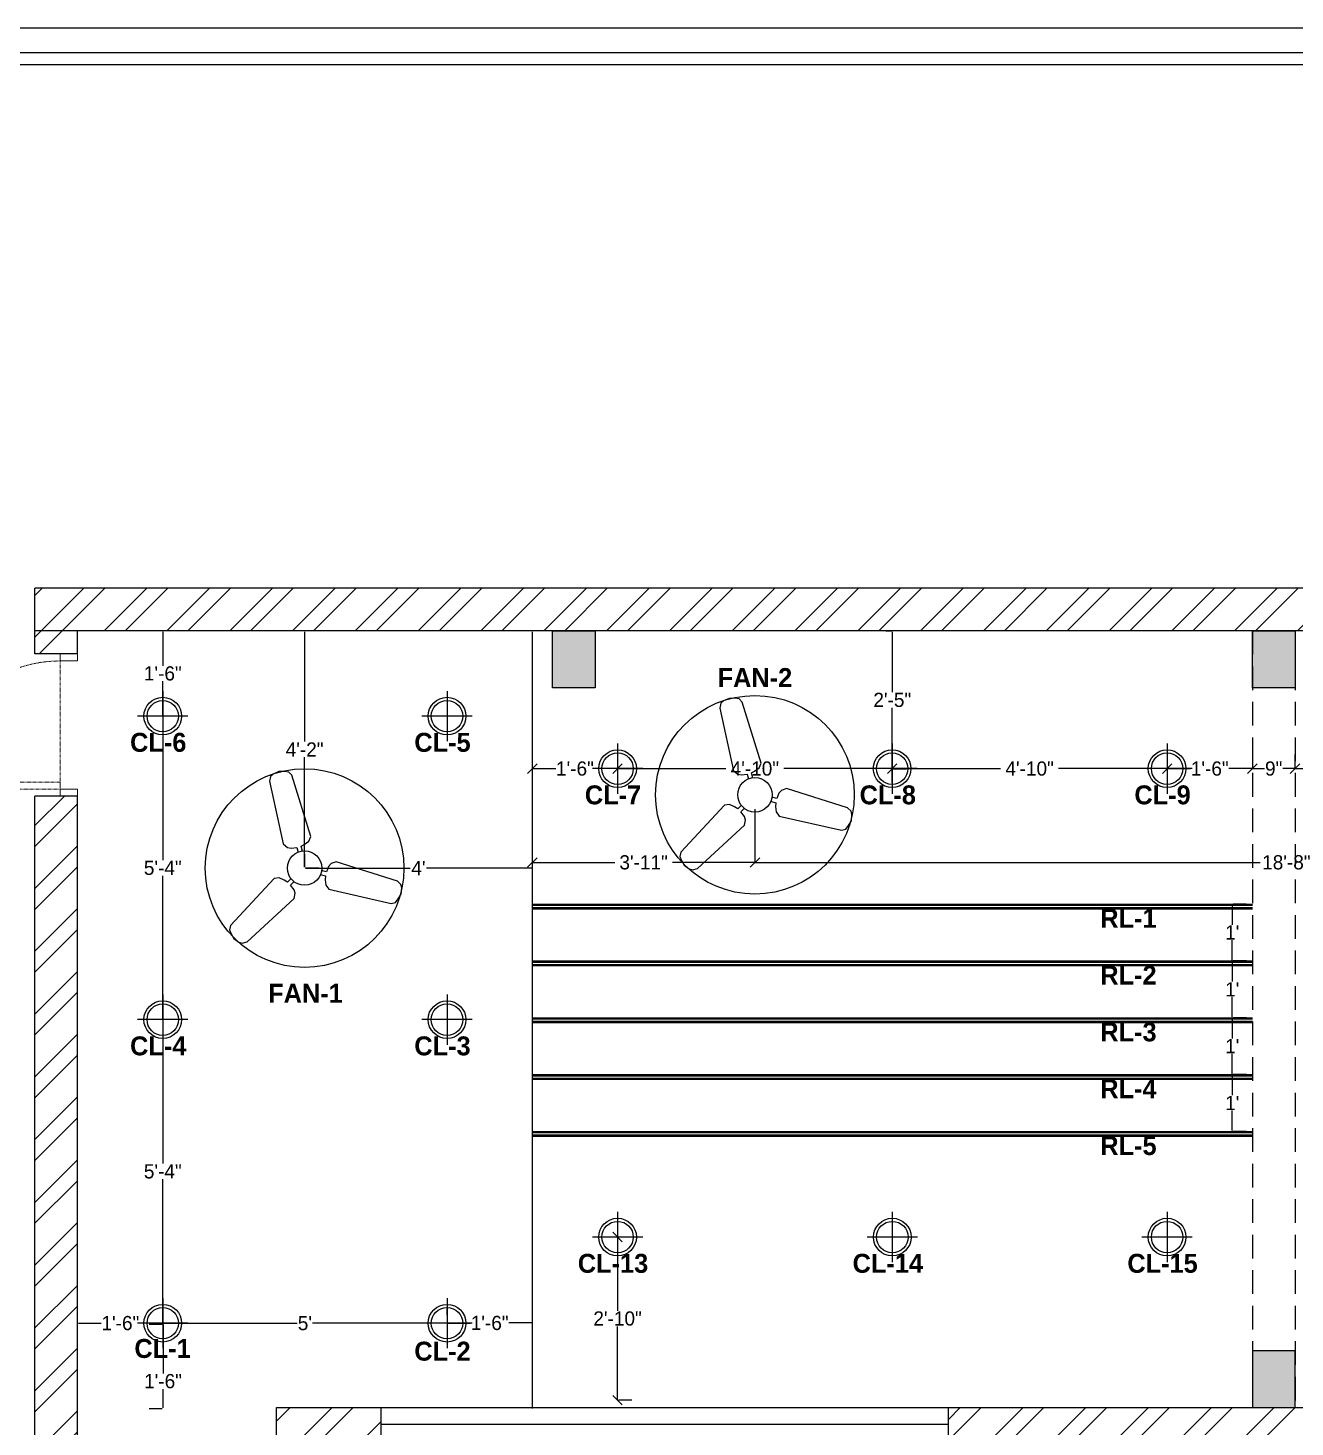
# Model space of a CAD drawing. Header units: inches. Extents: x 9636 to 21597, y -10243 to 557.
# Drawn here: x 12993.4 to 13260.9, y -3115.1 to -2819.7 of the extents above; entities that cross this region are included whole.
import ezdxf

# ---------------------------------------------------------------- set-up
doc = ezdxf.new("R2010")
doc.units = ezdxf.units.IN
doc.header["$MEASUREMENT"] = 0
for name, pattern in [('AUDIT_D_060311083008-3', [0]), ('DASHED', [0.75, 0.5, -0.25]), ('DASHED2', [0.375, 0.25, -0.125]), ('HIDDEN', [0.375, 0.25, -0.125])]:
    doc.linetypes.add(name, pattern=pattern)
for name, color, linetype in [('A-DOOR', 251, 'AUDIT_D_060311083008-3'), ('A-Door-Frame', 1, 'Continuous'), ('A-Door-Swing', 8, 'HIDDEN'), ('IEL-HATCH-002', 7, 'Continuous'), ('THIET-BI', 21, 'Continuous')]:
    doc.layers.add(name, color=color, linetype=linetype)
doc.layers.add('FURNI', color=140, linetype='Continuous', lineweight=18)
doc.styles.add('HEMI', font='stylu.ttf')
doc.styles.get("Standard").update_dxf_attribs({"font": 'arial.ttf'})
doc.dimstyles.get("Standard").update_dxf_attribs({"dimtxt": 0.18, "dimasz": 0.18, "dimexe": 0.18, "dimexo": 0.0625, "dimgap": 0.09, "dimtad": 0, "dimtih": 1, "dimtoh": 1, "dimdec": 0, "dimzin": 0, "dimdsep": 46, "dimlunit": 4, "dimtxsty": 'Standard', "dimcen": 0.09, "dimadec": 0, "dimazin": 0, "dimtfac": 1, "dimtdec": 0, "dimtofl": 0, "dimtmove": 0, "dimatfit": 3, "dimfxl": 1, "dimtolj": 1, "dimtzin": 0, "dimarcsym": 0})
pattern_1 = [(45, (-2872.014, 157.3), (-6.629126, 6.629126), []), (45, (-2867.594, 157.3), (-6.629126, 6.629126), [])]

# ---------------------------------------------------------------- blocks, each defined once
blk = doc.blocks.new('*U16')
at = {"layer": 'A-Door-Frame', "lineweight": 5}
for p, q in [((0, -100), (0, 0)), ((818.2, -100), (818.2, 0))]:
    blk.add_line(p, q, dxfattribs=at)
for points in [[(0, -100), (40, -100), (40, 0), (0, 0)], [(818.2, -100), (778.2, -100), (778.2, 0), (818.2, 0)]]:
    blk.add_lwpolyline(points, dxfattribs=at)
at = {"layer": 'A-Door-Swing', "linetype": 'DASHED2', "lineweight": 5}
blk.add_line((46.6, 0), (784.8, 0), dxfattribs=at)
blk.add_lwpolyline([(40, 0), (40, 738.2), (80, 738.2), (80, 0)], close=True, dxfattribs=at)
blk.add_arc((40, 0), 738.2, 360, 90, dxfattribs=at)
blk = doc.blocks.new('qwff')
at = {"layer": 'IEL-HATCH-002', "true_color": 0xf27172, "transparency": 33554687}
h = blk.add_hatch(dxfattribs=at)
h.set_pattern_fill('ANSI32', color=11, scale=25)
h.set_pattern_definition(pattern_1)
h.paths.add_polyline_path([(16312.98, -2094.85), (16303.98, -2094.85), (16303.98, -2247.98), (16312.98, -2247.98)])
h.paths.add_polyline_path([(16303.98, -2064.85), (16312.98, -2064.85), (16312.98, -2059.98), (16905.98, -2059.98), (16905.98, -2223.98), (16739.98, -2223.98), (16739.98, -2175.98), (16730.98, -2175.98), (16730.98, -2223.98), (16682.98, -2223.98), (16496.82, -2223.98), (16496.82, -2232.98), (16914.98, -2232.98), (16914.98, -2223.98), (16914.98, -2050.98), (16303.98, -2050.98)])
at = {"layer": 'IEL-HATCH-002', "true_color": 0x636466, "transparency": 33554687}
h = blk.add_hatch(color=251, dxfattribs=at)
h.dxf.hatch_style = 1
h.paths.add_polyline_path([(16422.21, -2059.98), (16413.21, -2059.98), (16413.21, -2071.98), (16422.21, -2071.98)])
h = blk.add_hatch(color=251, dxfattribs=at)
h.dxf.hatch_style = 1
h.paths.add_polyline_path([(16569.98, -2059.98), (16560.98, -2059.98), (16560.98, -2071.98), (16569.98, -2071.98)])
h.paths.add_polyline_path([(16569.98, -2211.98), (16560.98, -2211.98), (16560.98, -2223.98), (16569.98, -2223.98)])
at = {"layer": 'IEL-HATCH-002', "true_color": 0xf27172, "transparency": 33554687}
h = blk.add_hatch(dxfattribs=at)
h.set_pattern_fill('ANSI32', color=11, scale=25)
h.set_pattern_definition(pattern_1)
h.paths.add_polyline_path([(16376.98, -2223.98), (16354.98, -2223.98), (16354.98, -2232.98), (16376.98, -2232.98)])
for p, q in [((16303.98, -2064.85), (16303.98, -2050.98)), ((16312.98, -2059.98), (16303.98, -2059.98)), ((16312.98, -2064.85), (16312.98, -2059.98)), ((16905.98, -2059.98), (16312.98, -2059.98)), ((16312.98, -2064.85), (16303.98, -2064.85)), ((16303.98, -2247.98), (16303.98, -2094.85)), ((16312.98, -2094.85), (16303.98, -2094.85)), ((16312.98, -2247.98), (16312.98, -2094.85)), ((16354.98, -2223.98), (16730.98, -2223.98)), ((16354.98, -2232.98), (16354.98, -2223.98)), ((16376.98, -2223.98), (16376.98, -2232.98)), ((16496.82, -2232.98), (16496.82, -2223.98))]:
    blk.add_line(p, q)
at = {"linetype": 'DASHED', "ltscale": 10}
for p, q in [((16560.98, -2059.98), (16560.98, -2223.98)), ((16569.98, -2059.98), (16569.98, -2223.98))]:
    blk.add_line(p, q, dxfattribs=at)
at = {"color": 143, "true_color": 0x7aafdf}
blk.add_line((16376.98, -2227.48), (16496.82, -2227.48), dxfattribs=at)
blk.add_lwpolyline([(16914.98, -2050.98), (16303.98, -2050.98)])
for points in [[(16422.21, -2059.98), (16422.21, -2071.98), (16413.21, -2071.98), (16413.21, -2059.98)], [(16569.98, -2059.98), (16569.98, -2071.98), (16560.98, -2071.98), (16560.98, -2059.98)], [(16569.98, -2223.98), (16569.98, -2211.98), (16560.98, -2211.98), (16560.98, -2223.98)]]:
    blk.add_lwpolyline(points, close=True)
at = {"layer": 'A-DOOR', "lineweight": 5, "xscale": 0.03666666666666651, "yscale": 0.03666666666666651, "zscale": 0.03666666666666651, "rotation": 90}
blk.add_blockref('*U16', (16309.31, -2094.85), dxfattribs=at)
blk = doc.blocks.new('A$C1C43440E')
at = {"layer": 'THIET-BI', "color": 18, "true_color": 0x000000}
for p, q in [((152.8, 589.3), (143.8, 581.1)), ((172.3, 598), (152.8, 589.3)), ((191.8, 598.2), (172.3, 598)), ((207, 596.1), (191.8, 598.2)), ((217.6, 585.2), (207, 596.1)), ((283.9, 371.8), (217.6, 585.2)), ((143.8, 581.1), (139.5, 564.2)), ((139.5, 564.2), (187.9, 346)), ((187.9, 346), (202.2, 334.1)), ((249.5, 338.4), (260.9, 344.5)), ((260.9, 344.5), (276.4, 355.5)), ((276.4, 355.5), (283.9, 371.8)), ((202.2, 334.1), (215.2, 331.5)), ((215.2, 331.5), (234.9, 334.1)), ((234.9, 334.1), (240, 316.6)), ((254.3, 320.4), (249.5, 338.4)), ((338, 249.3), (320.3, 253.6)), ((345.6, 267.6), (338, 249.3)), ((354.4, 277.5), (345.6, 267.6)), ((371.8, 284), (354.4, 277.5)), ((585, 216.8), (371.8, 284)), ((155.8, 226), (4.2, 61.9)), ((173.7, 227.6), (155.8, 226)), ((191, 219.7), (173.7, 227.6)), ((202, 212.9), (191, 219.7)), ((215.1, 226), (202, 212.9)), ((213, 202.4), (225.6, 215.5)), ((225.1, 186.7), (213, 202.4)), ((316.5, 239.3), (334.4, 234.5)), ((334.4, 234.5), (334, 221.5)), ((334, 221.5), (335.9, 202.6)), ((335.9, 202.6), (346.1, 188)), ((597.5, 204.6), (585, 216.8)), ((600.1, 192.8), (597.5, 204.6)), ((61.4, 4.7), (226.1, 155.7)), ((229.3, 174.1), (225.1, 186.7)), ((226.1, 155.7), (229.3, 174.1)), ((346.1, 188), (564.1, 138.7)), ((578.9, 142.4), (588.3, 154.5)), ((588.3, 154.5), (597.8, 171.5)), ((597.8, 171.5), (600.1, 192.8)), ((564.1, 138.7), (578.9, 142.4)), ((4.2, 61.9), (0, 47.2)), ((0, 47.2), (5.8, 33)), ((5.8, 33), (15.7, 16.3)), ((15.7, 16.3), (33.1, 3.7)), ((33.1, 3.7), (44.6, 0)), ((44.6, 0), (61.4, 4.7))]:
    blk.add_line(p, q, dxfattribs=at)
blk.add_circle((262, 261.9), 60, dxfattribs=at)
blk = doc.blocks.new('3r')
blk.add_circle((6568.27, -1060.41), 21)
at = {"layer": 'THIET-BI', "xscale": 0.06069589590044594, "yscale": 0.06069589590044594, "zscale": 0.06069589590044594}
blk.add_blockref('A$C1C43440E', (6552.37, -1076.31), dxfattribs=at)
blk = doc.blocks.new('*D467')
at = {"color": 254, "lineweight": -2, "transparency": 16777216}
for p, q in [((13003.9, -3096.16), (13003.9, -3093.34)), ((13022, -3096.16), (13022, -3093.34))]:
    blk.add_line(p, q, dxfattribs=at)
at = {"color": 5, "lineweight": -2, "transparency": 16777216}
for p, q in [((13004.08, -3093.16), (13008.9, -3093.16)), ((13021.82, -3093.16), (13017, -3093.16))]:
    blk.add_line(p, q, dxfattribs=at)
at = {"color": 5, "transparency": 16777216}
for points in [[(13004.08, -3093.13), (13004.08, -3093.19), (13003.9, -3093.16)], [(13021.82, -3093.13), (13021.82, -3093.19), (13022, -3093.16)]]:
    blk.add_solid(points, dxfattribs=at)
at = {"layer": 'Defpoints', "color": 0, "transparency": 16777216}
for p in [(13003.9, -3093.16), (13003.9, -3093.16), (13022, -3093.16)]:
    blk.add_point(p, dxfattribs=at)
at = {"color": 5, "transparency": 16777216, "insert": (13012.95, -3093.16), "char_height": 3, "attachment_point": 5, "style": 'HEMI'}
blk.add_mtext('\\A1;1\'-6"', dxfattribs=at)
blk = doc.blocks.new('*D468')
at = {"color": 254, "lineweight": -2, "transparency": 16777216}
for p, q in [((13021.9, -3090.16), (13021.9, -3092.98)), ((13081.9, -3090.16), (13081.9, -3092.98))]:
    blk.add_line(p, q, dxfattribs=at)
at = {"color": 5, "lineweight": -2, "transparency": 16777216}
for p, q in [((13022.08, -3093.16), (13050.3, -3093.16)), ((13081.72, -3093.16), (13053.51, -3093.16))]:
    blk.add_line(p, q, dxfattribs=at)
at = {"color": 5, "transparency": 16777216}
for points in [[(13022.08, -3093.13), (13022.08, -3093.19), (13021.9, -3093.16)], [(13081.72, -3093.13), (13081.72, -3093.19), (13081.9, -3093.16)]]:
    blk.add_solid(points, dxfattribs=at)
at = {"layer": 'Defpoints', "color": 0, "transparency": 16777216}
for p in [(13021.9, -3093.16), (13081.9, -3093.16), (13081.9, -3093.16)]:
    blk.add_point(p, dxfattribs=at)
at = {"color": 5, "transparency": 16777216, "insert": (13051.9, -3093.16), "char_height": 3, "attachment_point": 5, "style": 'HEMI'}
blk.add_mtext("\\A1;5'", dxfattribs=at)
blk = doc.blocks.new('*D469')
at = {"color": 254, "lineweight": -2, "transparency": 16777216}
for p, q in [((13081.89, -3090.16), (13081.9, -3092.98)), ((13099.89, -3090.16), (13099.9, -3092.93))]:
    blk.add_line(p, q, dxfattribs=at)
at = {"color": 5, "lineweight": -2, "transparency": 16777216}
for p, q in [((13082.08, -3093.16), (13086.85, -3093.14)), ((13099.72, -3093.11), (13094.95, -3093.12))]:
    blk.add_line(p, q, dxfattribs=at)
at = {"color": 5, "transparency": 16777216}
for points in [[(13082.08, -3093.13), (13082.08, -3093.19), (13081.9, -3093.16)], [(13099.72, -3093.08), (13099.72, -3093.14), (13099.9, -3093.11)]]:
    blk.add_solid(points, dxfattribs=at)
at = {"layer": 'Defpoints', "color": 0, "transparency": 16777216}
for p in [(13081.9, -3093.16), (13099.9, -3093.11), (13099.9, -3093.16)]:
    blk.add_point(p, dxfattribs=at)
at = {"color": 5, "transparency": 16777216, "insert": (13090.9, -3093.13), "char_height": 3, "attachment_point": 5, "style": 'HEMI'}
blk.add_mtext('\\A1;1\'-6"', dxfattribs=at)
blk = doc.blocks.new('*D457')
at = {"color": 254, "lineweight": -2, "transparency": 16777216}
for p, q in [((13019, -3093.34), (13021.77, -3093.34)), ((13019, -3111.19), (13021.77, -3111.19))]:
    blk.add_line(p, q, dxfattribs=at)
at = {"color": 5, "lineweight": -2, "transparency": 16777216}
for p, q in [((13021.95, -3093.52), (13021.95, -3103.78)), ((13021.95, -3111.01), (13021.95, -3107.07))]:
    blk.add_line(p, q, dxfattribs=at)
at = {"color": 5, "transparency": 16777216}
for points in [[(13021.92, -3093.52), (13021.98, -3093.52), (13021.95, -3093.34)], [(13021.92, -3111.01), (13021.98, -3111.01), (13021.95, -3111.19)]]:
    blk.add_solid(points, dxfattribs=at)
at = {"layer": 'Defpoints', "color": 0, "transparency": 16777216}
for p in [(13022, -3093.34), (13021.95, -3111.19), (13022, -3111.19)]:
    blk.add_point(p, dxfattribs=at)
at = {"color": 5, "transparency": 16777216, "insert": (13021.95, -3105.42), "char_height": 3, "attachment_point": 5, "style": 'HEMI'}
blk.add_mtext('\\A1;1\'-6"', dxfattribs=at)
blk = doc.blocks.new('*D458')
at = {"color": 5, "lineweight": -2, "transparency": 16777216}
for p, q in [((13021.9, -3029.25), (13021.9, -3059.46)), ((13021.9, -3092.98), (13021.9, -3062.77))]:
    blk.add_line(p, q, dxfattribs=at)
at = {"color": 254, "lineweight": -2, "transparency": 16777216}
for p, q in [((13024.9, -3029.07), (13022.08, -3029.07)), ((13024.9, -3093.16), (13022.08, -3093.16))]:
    blk.add_line(p, q, dxfattribs=at)
at = {"color": 5, "transparency": 16777216}
for points in [[(13021.87, -3029.25), (13021.93, -3029.25), (13021.9, -3029.07)], [(13021.87, -3092.98), (13021.93, -3092.98), (13021.9, -3093.16)]]:
    blk.add_solid(points, dxfattribs=at)
at = {"layer": 'Defpoints', "color": 0, "transparency": 16777216}
for p in [(13021.9, -3029.07), (13021.9, -3029.07), (13021.9, -3093.16)]:
    blk.add_point(p, dxfattribs=at)
at = {"color": 5, "transparency": 16777216, "insert": (13021.9, -3061.12), "char_height": 3, "attachment_point": 5, "style": 'HEMI'}
blk.add_mtext('\\A1;5\'-4"', dxfattribs=at)
blk = doc.blocks.new('*D459')
at = {"color": 5, "lineweight": -2, "transparency": 16777216}
for p, q in [((13021.9, -2965.16), (13021.9, -2995.37)), ((13021.9, -3028.89), (13021.9, -2998.69))]:
    blk.add_line(p, q, dxfattribs=at)
at = {"color": 254, "lineweight": -2, "transparency": 16777216}
for p, q in [((13024.9, -2964.98), (13022.08, -2964.98)), ((13024.9, -3029.07), (13022.08, -3029.07))]:
    blk.add_line(p, q, dxfattribs=at)
at = {"color": 5, "transparency": 16777216}
for points in [[(13021.87, -2965.16), (13021.93, -2965.16), (13021.9, -2964.98)], [(13021.87, -3028.89), (13021.93, -3028.89), (13021.9, -3029.07)]]:
    blk.add_solid(points, dxfattribs=at)
at = {"layer": 'Defpoints', "color": 0, "transparency": 16777216}
for p in [(13021.9, -2964.98), (13021.9, -2964.98), (13021.9, -3029.07)]:
    blk.add_point(p, dxfattribs=at)
at = {"color": 5, "transparency": 16777216, "insert": (13021.9, -2997.03), "char_height": 3, "attachment_point": 5, "style": 'HEMI'}
blk.add_mtext('\\A1;5\'-4"', dxfattribs=at)
blk = doc.blocks.new('*D460')
at = {"color": 5, "lineweight": -2, "transparency": 16777216}
for p, q in [((13021.9, -2947.16), (13021.9, -2954.34)), ((13021.9, -2964.8), (13021.9, -2957.63))]:
    blk.add_line(p, q, dxfattribs=at)
at = {"color": 254, "lineweight": -2, "transparency": 16777216}
for p, q in [((13024.9, -2946.98), (13022.08, -2946.98)), ((13024.9, -2964.98), (13022.08, -2964.98))]:
    blk.add_line(p, q, dxfattribs=at)
at = {"color": 5, "transparency": 16777216}
for points in [[(13021.87, -2947.16), (13021.93, -2947.16), (13021.9, -2946.98)], [(13021.87, -2964.8), (13021.93, -2964.8), (13021.9, -2964.98)]]:
    blk.add_solid(points, dxfattribs=at)
at = {"layer": 'Defpoints', "color": 0, "transparency": 16777216}
for p in [(13021.9, -2946.98), (13021.9, -2946.98), (13021.9, -2964.98)]:
    blk.add_point(p, dxfattribs=at)
at = {"color": 5, "transparency": 16777216, "insert": (13021.9, -2955.98), "char_height": 3, "attachment_point": 5, "style": 'HEMI'}
blk.add_mtext('\\A1;1\'-6"', dxfattribs=at)
blk = doc.blocks.new('*D461')
at = {"color": 5, "lineweight": -2, "transparency": 16777216}
for p, q in [((13051.84, -2947.16), (13051.84, -2970.37)), ((13051.84, -2996.89), (13051.84, -2973.68))]:
    blk.add_line(p, q, dxfattribs=at)
at = {"color": 254, "lineweight": -2, "transparency": 16777216}
for p, q in [((13054.84, -2946.98), (13052.02, -2946.98)), ((13054.84, -2997.07), (13052.02, -2997.07))]:
    blk.add_line(p, q, dxfattribs=at)
at = {"color": 5, "transparency": 16777216}
for points in [[(13051.81, -2947.16), (13051.87, -2947.16), (13051.84, -2946.98)], [(13051.81, -2996.89), (13051.87, -2996.89), (13051.84, -2997.07)]]:
    blk.add_solid(points, dxfattribs=at)
at = {"layer": 'Defpoints', "color": 0, "transparency": 16777216}
for p in [(13051.84, -2946.98), (13051.84, -2946.98), (13051.84, -2997.07)]:
    blk.add_point(p, dxfattribs=at)
at = {"color": 5, "transparency": 16777216, "insert": (13051.84, -2972.03), "char_height": 3, "attachment_point": 5, "style": 'HEMI'}
blk.add_mtext('\\A1;4\'-2"', dxfattribs=at)
blk = doc.blocks.new('*D462')
at = {"color": 254, "lineweight": -2, "transparency": 16777216}
for p, q in [((13051.84, -2994.07), (13051.84, -2996.89)), ((13099.9, -2994.07), (13099.9, -2996.89))]:
    blk.add_line(p, q, dxfattribs=at)
at = {"color": 5, "lineweight": -2, "transparency": 16777216}
for p, q in [((13052.02, -2997.07), (13074.15, -2997.07)), ((13099.72, -2997.07), (13077.59, -2997.07))]:
    blk.add_line(p, q, dxfattribs=at)
at = {"color": 5, "transparency": 16777216}
for points in [[(13052.02, -2997.04), (13052.02, -2997.1), (13051.84, -2997.07)], [(13099.72, -2997.04), (13099.72, -2997.1), (13099.9, -2997.07)]]:
    blk.add_solid(points, dxfattribs=at)
at = {"layer": 'Defpoints', "color": 0, "transparency": 16777216}
for p in [(13051.84, -2997.07), (13099.9, -2997.07), (13099.9, -2997.07)]:
    blk.add_point(p, dxfattribs=at)
at = {"color": 5, "transparency": 16777216, "insert": (13075.87, -2997.07), "char_height": 3, "attachment_point": 5, "style": 'HEMI'}
blk.add_mtext("\\A1;4'", dxfattribs=at)
blk = doc.blocks.new('*D477')
at = {"color": 254, "lineweight": -2, "transparency": 16777216}
for p, q in [((13174.5, -2946.98), (13175.71, -2946.98)), ((13178.89, -2976.16), (13176.07, -2976.16))]:
    blk.add_line(p, q, dxfattribs=at)
at = {"color": 5, "lineweight": -2, "transparency": 16777216}
for p, q in [((13175.89, -2947.16), (13175.89, -2959.92)), ((13175.89, -2975.98), (13175.89, -2963.23))]:
    blk.add_line(p, q, dxfattribs=at)
at = {"color": 5, "transparency": 16777216}
for points in [[(13175.86, -2947.16), (13175.92, -2947.16), (13175.89, -2946.98)], [(13175.86, -2975.98), (13175.92, -2975.98), (13175.89, -2976.16)]]:
    blk.add_solid(points, dxfattribs=at)
at = {"layer": 'Defpoints', "color": 0, "transparency": 16777216}
for p in [(13175.89, -2946.98), (13177.5, -2946.98), (13175.89, -2976.16)]:
    blk.add_point(p, dxfattribs=at)
at = {"color": 5, "transparency": 16777216, "insert": (13175.89, -2961.57), "char_height": 3, "attachment_point": 5, "style": 'HEMI'}
blk.add_mtext('\\A1;2\'-5"', dxfattribs=at)
blk = doc.blocks.new('*D478')
at = {"color": 5, "lineweight": -2, "transparency": 16777216}
for p, q in [((13247.65, -3004.84), (13247.65, -3009.05)), ((13247.65, -3016.48), (13247.65, -3012.27))]:
    blk.add_line(p, q, dxfattribs=at)
at = {"color": 254, "lineweight": -2, "transparency": 16777216}
for p, q in [((13250.62, -3004.66), (13247.83, -3004.66)), ((13250.65, -3016.66), (13247.83, -3016.66))]:
    blk.add_line(p, q, dxfattribs=at)
at = {"color": 5, "transparency": 16777216}
for points in [[(13247.62, -3004.84), (13247.68, -3004.84), (13247.65, -3004.66)], [(13247.62, -3016.48), (13247.68, -3016.48), (13247.65, -3016.66)]]:
    blk.add_solid(points, dxfattribs=at)
at = {"layer": 'Defpoints', "color": 0, "transparency": 16777216}
for p in [(13247.62, -3004.66), (13247.65, -3016.66), (13247.65, -3016.66)]:
    blk.add_point(p, dxfattribs=at)
at = {"color": 5, "transparency": 16777216, "insert": (13247.65, -3010.66), "char_height": 3, "attachment_point": 5, "style": 'HEMI'}
blk.add_mtext("\\A1;1'", dxfattribs=at)
blk = doc.blocks.new('*D479')
at = {"color": 5, "lineweight": -2, "transparency": 16777216}
for p, q in [((13247.65, -3016.84), (13247.65, -3021.05)), ((13247.65, -3028.48), (13247.65, -3024.27))]:
    blk.add_line(p, q, dxfattribs=at)
at = {"color": 254, "lineweight": -2, "transparency": 16777216}
for p, q in [((13250.65, -3016.66), (13247.83, -3016.66)), ((13250.65, -3028.66), (13247.83, -3028.66))]:
    blk.add_line(p, q, dxfattribs=at)
at = {"color": 5, "transparency": 16777216}
for points in [[(13247.62, -3016.84), (13247.68, -3016.84), (13247.65, -3016.66)], [(13247.62, -3028.48), (13247.68, -3028.48), (13247.65, -3028.66)]]:
    blk.add_solid(points, dxfattribs=at)
at = {"layer": 'Defpoints', "color": 0, "transparency": 16777216}
for p in [(13247.65, -3016.66), (13247.65, -3028.66), (13247.65, -3028.66)]:
    blk.add_point(p, dxfattribs=at)
at = {"color": 5, "transparency": 16777216, "insert": (13247.65, -3022.66), "char_height": 3, "attachment_point": 5, "style": 'HEMI'}
blk.add_mtext("\\A1;1'", dxfattribs=at)
blk = doc.blocks.new('*D480')
at = {"color": 5, "lineweight": -2, "transparency": 16777216}
for p, q in [((13247.65, -3028.84), (13247.65, -3033.05)), ((13247.65, -3040.48), (13247.65, -3036.27))]:
    blk.add_line(p, q, dxfattribs=at)
at = {"color": 254, "lineweight": -2, "transparency": 16777216}
for p, q in [((13250.65, -3028.66), (13247.83, -3028.66)), ((13250.65, -3040.66), (13247.83, -3040.66))]:
    blk.add_line(p, q, dxfattribs=at)
at = {"color": 5, "transparency": 16777216}
for points in [[(13247.62, -3028.84), (13247.68, -3028.84), (13247.65, -3028.66)], [(13247.62, -3040.48), (13247.68, -3040.48), (13247.65, -3040.66)]]:
    blk.add_solid(points, dxfattribs=at)
at = {"layer": 'Defpoints', "color": 0, "transparency": 16777216}
for p in [(13247.65, -3028.66), (13247.65, -3040.66), (13247.65, -3040.66)]:
    blk.add_point(p, dxfattribs=at)
at = {"color": 5, "transparency": 16777216, "insert": (13247.65, -3034.66), "char_height": 3, "attachment_point": 5, "style": 'HEMI'}
blk.add_mtext("\\A1;1'", dxfattribs=at)
blk = doc.blocks.new('*D481')
at = {"color": 5, "lineweight": -2, "transparency": 16777216}
for p, q in [((13247.65, -3040.84), (13247.65, -3045.05)), ((13247.65, -3052.48), (13247.65, -3048.27))]:
    blk.add_line(p, q, dxfattribs=at)
at = {"color": 254, "lineweight": -2, "transparency": 16777216}
for p, q in [((13250.65, -3040.66), (13247.83, -3040.66)), ((13250.65, -3052.66), (13247.83, -3052.66))]:
    blk.add_line(p, q, dxfattribs=at)
at = {"color": 5, "transparency": 16777216}
for points in [[(13247.62, -3040.84), (13247.68, -3040.84), (13247.65, -3040.66)], [(13247.62, -3052.48), (13247.68, -3052.48), (13247.65, -3052.66)]]:
    blk.add_solid(points, dxfattribs=at)
at = {"layer": 'Defpoints', "color": 0, "transparency": 16777216}
for p in [(13247.65, -3040.66), (13247.65, -3052.66), (13247.65, -3052.66)]:
    blk.add_point(p, dxfattribs=at)
at = {"color": 5, "transparency": 16777216, "insert": (13247.65, -3046.66), "char_height": 3, "attachment_point": 5, "style": 'HEMI'}
blk.add_mtext("\\A1;1'", dxfattribs=at)
blk = doc.blocks.new('ger')
at = {"color": 5}
for p, q in [((6473.06, -970.68), (6473.07, -978.68)), ((6469.07, -974.68), (6477.07, -974.68))]:
    blk.add_line(p, q, dxfattribs=at)
for radius in [3, 2.5]:
    blk.add_circle((6473.07, -974.68), radius, dxfattribs=at)
blk = doc.blocks.new('_Oblique')
at = {"color": 0, "linetype": 'ByBlock', "lineweight": -2}
blk.add_line((-0.5, -0.5), (0.5, 0.5), dxfattribs=at)
blk = doc.blocks.new('*D484')
at = {"color": 5, "lineweight": -2, "transparency": 16777216}
for p, q in [((13117.9, -3074.98), (13117.9, -3090.55)), ((13117.9, -3109.4), (13117.9, -3093.84))]:
    blk.add_line(p, q, dxfattribs=at)
at = {"color": 254, "lineweight": -2, "transparency": 16777216}
for p, q in [((13120.9, -3074.98), (13118.08, -3074.98)), ((13120.9, -3109.4), (13118.08, -3109.4))]:
    blk.add_line(p, q, dxfattribs=at)
at = {"layer": 'Defpoints', "color": 0, "transparency": 16777216}
for p in [(13117.9, -3074.98), (13117.9, -3109.4), (13117.9, -3109.4)]:
    blk.add_point(p, dxfattribs=at)
at = {"color": 5, "lineweight": -2, "transparency": 16777216, "xscale": 2, "yscale": 2, "zscale": 2}
for p, rotation in [((13117.9, -3074.98), 90), ((13117.9, -3109.4), 270)]:
    blk.add_blockref('_Oblique', p, dxfattribs=dict(at, rotation=rotation))
at = {"color": 5, "transparency": 16777216, "insert": (13117.9, -3092.19), "char_height": 3, "attachment_point": 5, "style": 'HEMI'}
blk.add_mtext('\\A1;2\'-10"', dxfattribs=at)
blk = doc.blocks.new('*D485')
at = {"color": 254, "lineweight": -2, "transparency": 16777216}
for p, q in [((13099.9, -2973.07), (13099.9, -2975.89)), ((13117.9, -2973.07), (13117.9, -2975.89))]:
    blk.add_line(p, q, dxfattribs=at)
at = {"color": 5, "lineweight": -2, "transparency": 16777216}
for p, q in [((13099.9, -2976.07), (13104.86, -2976.07)), ((13117.9, -2976.07), (13112.95, -2976.07))]:
    blk.add_line(p, q, dxfattribs=at)
at = {"layer": 'Defpoints', "color": 0, "transparency": 16777216}
for p in [(13099.9, -2976.07), (13099.9, -2976.07), (13117.9, -2976.07)]:
    blk.add_point(p, dxfattribs=at)
at = {"color": 5, "lineweight": -2, "transparency": 16777216, "xscale": 2, "yscale": 2, "zscale": 2, "rotation": 180}
blk.add_blockref('_Oblique', (13099.9, -2976.07), dxfattribs=at)
at = {"color": 5, "lineweight": -2, "transparency": 16777216, "xscale": 2, "yscale": 2, "zscale": 2}
blk.add_blockref('_Oblique', (13117.9, -2976.07), dxfattribs=at)
at = {"color": 5, "transparency": 16777216, "insert": (13108.9, -2976.07), "char_height": 3, "attachment_point": 5, "style": 'HEMI'}
blk.add_mtext('\\A1;1\'-6"', dxfattribs=at)
blk = doc.blocks.new('*D486')
at = {"color": 254, "lineweight": -2, "transparency": 16777216}
for p, q in [((13117.9, -2973.07), (13117.9, -2975.89)), ((13175.86, -2978.98), (13175.86, -2976.25))]:
    blk.add_line(p, q, dxfattribs=at)
at = {"color": 5, "lineweight": -2, "transparency": 16777216}
for p, q in [((13117.9, -2976.07), (13140.76, -2976.07)), ((13175.86, -2976.07), (13153, -2976.07))]:
    blk.add_line(p, q, dxfattribs=at)
at = {"layer": 'Defpoints', "color": 0, "transparency": 16777216}
for p in [(13117.9, -2976.07), (13175.86, -2975.98), (13175.86, -2976.07)]:
    blk.add_point(p, dxfattribs=at)
at = {"color": 5, "lineweight": -2, "transparency": 16777216, "xscale": 2, "yscale": 2, "zscale": 2, "rotation": 180}
blk.add_blockref('_Oblique', (13117.9, -2976.07), dxfattribs=at)
at = {"color": 5, "lineweight": -2, "transparency": 16777216, "xscale": 2, "yscale": 2, "zscale": 2}
blk.add_blockref('_Oblique', (13175.86, -2976.07), dxfattribs=at)
at = {"color": 5, "transparency": 16777216, "insert": (13146.88, -2976.07), "char_height": 3, "attachment_point": 5, "style": 'HEMI'}
blk.add_mtext('\\A1;4\'-10"', dxfattribs=at)
blk = doc.blocks.new('*D487')
at = {"color": 254, "lineweight": -2, "transparency": 16777216}
for p, q in [((13233.9, -2973.07), (13233.9, -2975.89)), ((13175.86, -2978.98), (13175.86, -2976.25))]:
    blk.add_line(p, q, dxfattribs=at)
at = {"color": 5, "lineweight": -2, "transparency": 16777216}
for p, q in [((13175.86, -2976.07), (13198.76, -2976.07)), ((13233.9, -2976.07), (13211, -2976.07))]:
    blk.add_line(p, q, dxfattribs=at)
at = {"layer": 'Defpoints', "color": 0, "transparency": 16777216}
for p in [(13175.86, -2975.98), (13233.9, -2976.07), (13233.9, -2976.07)]:
    blk.add_point(p, dxfattribs=at)
at = {"color": 5, "lineweight": -2, "transparency": 16777216, "xscale": 2, "yscale": 2, "zscale": 2, "rotation": 180}
blk.add_blockref('_Oblique', (13175.86, -2976.07), dxfattribs=at)
at = {"color": 5, "lineweight": -2, "transparency": 16777216, "xscale": 2, "yscale": 2, "zscale": 2}
blk.add_blockref('_Oblique', (13233.9, -2976.07), dxfattribs=at)
at = {"color": 5, "transparency": 16777216, "insert": (13204.88, -2976.07), "char_height": 3, "attachment_point": 5, "style": 'HEMI'}
blk.add_mtext('\\A1;4\'-10"', dxfattribs=at)
blk = doc.blocks.new('*D488')
at = {"color": 254, "lineweight": -2, "transparency": 16777216}
for p, q in [((13233.9, -2973.07), (13233.9, -2975.89)), ((13251.9, -2973.07), (13251.9, -2975.89))]:
    blk.add_line(p, q, dxfattribs=at)
at = {"color": 5, "lineweight": -2, "transparency": 16777216}
for p, q in [((13233.9, -2976.07), (13238.86, -2976.07)), ((13251.9, -2976.07), (13246.95, -2976.07))]:
    blk.add_line(p, q, dxfattribs=at)
at = {"layer": 'Defpoints', "color": 0, "transparency": 16777216}
for p in [(13233.9, -2976.07), (13251.9, -2976.07), (13251.9, -2976.07)]:
    blk.add_point(p, dxfattribs=at)
at = {"color": 5, "lineweight": -2, "transparency": 16777216, "xscale": 2, "yscale": 2, "zscale": 2, "rotation": 180}
blk.add_blockref('_Oblique', (13233.9, -2976.07), dxfattribs=at)
at = {"color": 5, "lineweight": -2, "transparency": 16777216, "xscale": 2, "yscale": 2, "zscale": 2}
blk.add_blockref('_Oblique', (13251.9, -2976.07), dxfattribs=at)
at = {"color": 5, "transparency": 16777216, "insert": (13242.9, -2976.07), "char_height": 3, "attachment_point": 5, "style": 'HEMI'}
blk.add_mtext('\\A1;1\'-6"', dxfattribs=at)
blk = doc.blocks.new('*D489')
at = {"color": 254, "lineweight": -2, "transparency": 16777216}
for p, q in [((13251.9, -2973.07), (13251.9, -2975.89)), ((13260.9, -2973.09), (13260.9, -2975.89))]:
    blk.add_line(p, q, dxfattribs=at)
at = {"color": 5, "lineweight": -2, "transparency": 16777216}
for p, q in [((13251.9, -2976.07), (13254.46, -2976.07)), ((13260.9, -2976.07), (13258.34, -2976.07))]:
    blk.add_line(p, q, dxfattribs=at)
at = {"layer": 'Defpoints', "color": 0, "transparency": 16777216}
for p in [(13251.9, -2976.07), (13260.9, -2976.07), (13260.9, -2976.09)]:
    blk.add_point(p, dxfattribs=at)
at = {"color": 5, "lineweight": -2, "transparency": 16777216, "xscale": 2, "yscale": 2, "zscale": 2, "rotation": 180}
blk.add_blockref('_Oblique', (13251.9, -2976.07), dxfattribs=at)
at = {"color": 5, "lineweight": -2, "transparency": 16777216, "xscale": 2, "yscale": 2, "zscale": 2}
blk.add_blockref('_Oblique', (13260.9, -2976.07), dxfattribs=at)
at = {"color": 5, "transparency": 16777216, "insert": (13256.4, -2976.07), "char_height": 3, "attachment_point": 5, "style": 'HEMI'}
blk.add_mtext('\\A1;9"', dxfattribs=at)
blk = doc.blocks.new('*D490')
at = {"color": 254, "lineweight": -2, "transparency": 16777216}
for p, q in [((13260.9, -2973.09), (13260.9, -2975.89)), ((13278.9, -2973.07), (13278.9, -2975.89))]:
    blk.add_line(p, q, dxfattribs=at)
at = {"color": 5, "lineweight": -2, "transparency": 16777216}
for p, q in [((13260.9, -2976.07), (13265.86, -2976.07)), ((13278.9, -2976.07), (13273.95, -2976.07))]:
    blk.add_line(p, q, dxfattribs=at)
at = {"layer": 'Defpoints', "color": 0, "transparency": 16777216}
for p in [(13260.9, -2976.09), (13278.9, -2976.07), (13278.9, -2976.07)]:
    blk.add_point(p, dxfattribs=at)
at = {"color": 5, "lineweight": -2, "transparency": 16777216, "xscale": 2, "yscale": 2, "zscale": 2, "rotation": 180}
blk.add_blockref('_Oblique', (13260.9, -2976.07), dxfattribs=at)
at = {"color": 5, "lineweight": -2, "transparency": 16777216, "xscale": 2, "yscale": 2, "zscale": 2}
blk.add_blockref('_Oblique', (13278.9, -2976.07), dxfattribs=at)
at = {"color": 5, "transparency": 16777216, "insert": (13269.9, -2976.07), "char_height": 3, "attachment_point": 5, "style": 'HEMI'}
blk.add_mtext('\\A1;1\'-6"', dxfattribs=at)
blk = doc.blocks.new('*D494')
at = {"color": 254, "lineweight": -2, "transparency": 16777216}
for p, q in [((13099.9, -2984.6), (13099.9, -2996.05)), ((13146.9, -2984.6), (13146.9, -2996.05))]:
    blk.add_line(p, q, dxfattribs=at)
at = {"color": 5, "lineweight": -2, "transparency": 16777216}
for p, q in [((13099.9, -2995.87), (13117.33, -2995.87)), ((13146.9, -2995.87), (13129.47, -2995.87))]:
    blk.add_line(p, q, dxfattribs=at)
at = {"layer": 'Defpoints', "color": 0, "transparency": 16777216}
for p in [(13099.9, -2981.6), (13146.9, -2981.6), (13099.9, -2995.87)]:
    blk.add_point(p, dxfattribs=at)
at = {"color": 5, "lineweight": -2, "transparency": 16777216, "xscale": 2, "yscale": 2, "zscale": 2, "rotation": 180}
blk.add_blockref('_Oblique', (13099.9, -2995.87), dxfattribs=at)
at = {"color": 5, "lineweight": -2, "transparency": 16777216, "xscale": 2, "yscale": 2, "zscale": 2}
blk.add_blockref('_Oblique', (13146.9, -2995.87), dxfattribs=at)
at = {"color": 5, "transparency": 16777216, "insert": (13123.4, -2995.87), "char_height": 3, "attachment_point": 5, "style": 'HEMI'}
blk.add_mtext('\\A1;3\'-11"', dxfattribs=at)
blk = doc.blocks.new('*D495')
at = {"color": 254, "lineweight": -2, "transparency": 16777216}
for p, q in [((13146.9, -2984.6), (13146.9, -2996.05)), ((13371.27, -2984.6), (13371.27, -2996.05))]:
    blk.add_line(p, q, dxfattribs=at)
at = {"color": 5, "lineweight": -2, "transparency": 16777216}
for p, q in [((13146.9, -2995.87), (13253.55, -2995.87)), ((13371.27, -2995.87), (13264.62, -2995.87))]:
    blk.add_line(p, q, dxfattribs=at)
at = {"layer": 'Defpoints', "color": 0, "transparency": 16777216}
for p in [(13146.9, -2981.6), (13371.27, -2981.6), (13371.27, -2995.87)]:
    blk.add_point(p, dxfattribs=at)
at = {"color": 5, "lineweight": -2, "transparency": 16777216, "xscale": 2, "yscale": 2, "zscale": 2, "rotation": 180}
blk.add_blockref('_Oblique', (13146.9, -2995.87), dxfattribs=at)
at = {"color": 5, "lineweight": -2, "transparency": 16777216, "xscale": 2, "yscale": 2, "zscale": 2}
blk.add_blockref('_Oblique', (13371.27, -2995.87), dxfattribs=at)
at = {"color": 5, "transparency": 16777216, "insert": (13259.08, -2995.87), "char_height": 3, "attachment_point": 5, "style": 'HEMI'}
blk.add_mtext('\\A1;18\'-8"', dxfattribs=at)

msp = doc.modelspace()

# ---------------------------------------------------------------- linework, layer by layer
for p, q in [((13099.9, -2947.16), (13099.9, -3111.16)), ((13099.9, -3004.66), (13099.9, -3005.66))]:
    msp.add_line(p, q)
at = {"color": 18, "true_color": 0x000000}
for p, q in [((13099.9, -3004.66), (13251.9, -3004.66)), ((13099.9, -3005.66), (13251.9, -3005.66)), ((13099.9, -3016.66), (13251.9, -3016.66)), ((13099.9, -3017.66), (13251.9, -3017.66)), ((13099.9, -3028.66), (13251.9, -3028.66)), ((13099.9, -3029.66), (13251.9, -3029.66)), ((13099.9, -3040.66), (13251.9, -3040.66)), ((13099.9, -3041.66), (13251.9, -3041.66)), ((13099.9, -3052.66), (13251.9, -3052.66)), ((13099.9, -3053.66), (13251.9, -3053.66))]:
    msp.add_line(p, q, dxfattribs=at)
at = {"color": 41, "true_color": 0xf4ee51}
for p, q in [((13099.9, -3004.91), (13251.9, -3004.91)), ((13099.9, -3005.41), (13251.9, -3005.41)), ((13099.9, -3016.91), (13251.9, -3016.91)), ((13099.9, -3017.41), (13251.9, -3017.41)), ((13099.9, -3028.91), (13251.9, -3028.91)), ((13099.9, -3029.41), (13251.9, -3029.41)), ((13099.9, -3040.91), (13251.9, -3040.91)), ((13099.9, -3041.41), (13251.9, -3041.41)), ((13099.9, -3052.91), (13251.9, -3052.91)), ((13099.9, -3053.41), (13251.9, -3053.41))]:
    msp.add_line(p, q, dxfattribs=at)
at = {"layer": 'FURNI', "color": 18, "lineweight": 25, "true_color": 0x000000}
for points in [[(12956.58, -3438.4), (12956.58, -2819.68), (13822.41, -2819.68), (13822.41, -3438.4)], [(12961.73, -3433.24), (12961.73, -2824.83), (13817.26, -2824.83), (13817.26, -3433.24)], [(12964.31, -3430.67), (12964.31, -2827.41), (13814.68, -2827.41), (13814.68, -3430.67)]]:
    msp.add_lwpolyline(points, close=True, dxfattribs=at)

# ---------------------------------------------------------------- block references
msp.add_blockref('qwff', (-3309.07, -887.01))
at = {"xscale": 1.32581994083725, "yscale": 1.32581994083725, "zscale": 1.32581994083725, "rotation": 270}
for p in [(14314.15, 5617.14), (14374.15, 5617.14), (14410.15, 5606.05), (14468.11, 5606.05), (14526.15, 5606.05), (14314.15, 5553.05), (14374.15, 5553.05), (14410.15, 5507.14), (14468.15, 5507.14), (14526.15, 5507.14), (14314.15, 5488.96), (14374.15, 5488.96)]:
    msp.add_blockref('ger', p, dxfattribs=at)
at = {"xscale": 0.998505664178557, "yscale": 0.998505664178557, "zscale": 0.998505664178557}
for p in [(6588.44, -1922.77), (6493.38, -1938.24)]:
    msp.add_blockref('3r', p, dxfattribs=at)

# ---------------------------------------------------------------- texts
at = {"color": 5, "lineweight": 15, "char_height": 4, "width": 15.6204, "attachment_point": 3, "rotation": 0.0094, "style": 'HEMI'}
for s, insert in [('\\pxqc;{\\fStylus BT|b1|i0|c0|p34;FAN-2}', (13154.7, -2954.84)), ('\\pxqc;{\\fStylus BT|b1|i0|c0|p34;CL-6}', (13028.75, -2968.52)), ('\\pxqc;{\\fStylus BT|b1|i0|c0|p34;CL-5}', (13088.75, -2968.52)), ('\\pxqc;{\\fStylus BT|b1|i0|c0|p34;CL-7}', (13124.75, -2979.61)), ('\\pxqc;{\\fStylus BT|b1|i0|c0|p34;CL-8}', (13182.75, -2979.61)), ('\\pxqc;{\\fStylus BT|b1|i0|c0|p34;CL-9}', (13240.75, -2979.61)), ('\\pxqc;{\\fStylus BT|b1|i0|c0|p34;RL-1}', (13233.55, -3005.66)), ('\\pxqc;{\\fStylus BT|b1|i0|c0|p34;RL-2}', (13233.55, -3017.66)), ('\\pxqc;{\\fStylus BT|b1|i0|c0|p34;FAN-1}', (13059.83, -3021.5)), ('\\pxqc;{\\fStylus BT|b1|i0|c0|p34;RL-3}', (13233.55, -3029.66)), ('\\pxqc;{\\fStylus BT|b1|i0|c0|p34;CL-4}', (13028.75, -3032.61)), ('\\pxqc;{\\fStylus BT|b1|i0|c0|p34;CL-3}', (13088.75, -3032.61)), ('\\pxqc;{\\fStylus BT|b1|i0|c0|p34;RL-4}', (13233.55, -3041.66)), ('\\pxqc;{\\fStylus BT|b1|i0|c0|p34;RL-5}', (13233.55, -3053.66)), ('\\pxqc;{\\fStylus BT|b1|i0|c0|p34;CL-13}', (13124.75, -3078.52)), ('\\pxqc;{\\fStylus BT|b1|i0|c0|p34;CL-14}', (13182.75, -3078.52)), ('\\pxqc;{\\fStylus BT|b1|i0|c0|p34;CL-15}', (13240.75, -3078.52)), ('\\pxqc;{\\fStylus BT|b1|i0|c0|p34;CL-1}', (13029.66, -3096.5)), ('\\pxqc;{\\fStylus BT|b1|i0|c0|p34;CL-2}', (13088.75, -3097.07))]:
    msp.add_mtext(s, dxfattribs=dict(at, insert=insert))

# ---------------------------------------------------------------- dimensions: what is measured, and where the dimension line sits
for base, p1, p2, angle, picture, middle in [((13021.9, -2946.98), (13021.9, -2964.98), (13021.9, -2946.98), 90, '*D460', (13021.9, -2955.98)), ((13051.84, -2946.98), (13051.84, -2997.07), (13051.84, -2946.98), 90, '*D461', (13051.84, -2972.03)), ((13175.89, -2946.98), (13175.89, -2976.16), (13177.5, -2946.98), 90, '*D477', (13175.89, -2961.57)), ((13021.9, -2964.98), (13021.9, -3029.07), (13021.9, -2964.98), 90, '*D459', (13021.9, -2997.03)), ((13247.65, -3016.66), (13247.62, -3004.66), (13247.65, -3016.66), 90, '*D478', (13247.65, -3010.66)), ((13247.65, -3028.66), (13247.65, -3016.66), (13247.65, -3028.66), 90, '*D479', (13247.65, -3022.66)), ((13021.9, -3029.07), (13021.9, -3093.16), (13021.9, -3029.07), 90, '*D458', (13021.9, -3061.12)), ((13247.65, -3040.66), (13247.65, -3028.66), (13247.65, -3040.66), 90, '*D480', (13247.65, -3034.66)), ((13247.65, -3052.66), (13247.65, -3040.66), (13247.65, -3052.66), 90, '*D481', (13247.65, -3046.66)), ((13099.9, -3093.11), (13081.9, -3093.16), (13099.9, -3093.16), 180.1722, '*D469', (13090.9, -3093.13))]:
    dim = msp.add_linear_dim(base=base, p1=p1, p2=p2, angle=angle, dimstyle='Standard', override={"dimtxt": 3, "dimexo": 3, "dimtxsty": 'HEMI', "dimclrd": 5, "dimclre": 254, "dimclrt": 5, "dimfxl": 0.03937, "dimarcsym": 1})
    dim.commit()
    dim.dimension.update_dxf_attribs({"geometry": picture, "text_midpoint": middle})
at = {"color": 18, "true_color": 0x000000}
for base, p1, p2, override, picture, middle in [((13099.9, -2976.07), (13117.9, -2976.07), (13099.9, -2976.07), {"dimtxt": 3, "dimasz": 2, "dimexo": 3, "dimtxsty": 'HEMI', "dimblk": 'Oblique', "dimcen": 0, "dimclrd": 5, "dimclre": 254, "dimclrt": 5, "dimldrblk": 'Oblique', "dimfxl": 0.03937, "dimarcsym": 1}, '*D485', (13108.9, -2976.07)), ((13175.86, -2976.07), (13117.9, -2976.07), (13175.86, -2975.98), {"dimtxt": 3, "dimasz": 2, "dimexo": 3, "dimtxsty": 'HEMI', "dimblk": 'Oblique', "dimcen": 0, "dimclrd": 5, "dimclre": 254, "dimclrt": 5, "dimldrblk": 'Oblique', "dimfxl": 0.03937, "dimarcsym": 1}, '*D486', (13146.88, -2976.07)), ((13233.9, -2976.07), (13175.86, -2975.98), (13233.9, -2976.07), {"dimtxt": 3, "dimasz": 2, "dimexo": 3, "dimtxsty": 'HEMI', "dimblk": 'Oblique', "dimcen": 0, "dimclrd": 5, "dimclre": 254, "dimclrt": 5, "dimtmove": 1, "dimldrblk": 'Oblique', "dimfxl": 0.03937, "dimarcsym": 1}, '*D487', (13204.88, -2976.07)), ((13251.9, -2976.07), (13233.9, -2976.07), (13251.9, -2976.07), {"dimtxt": 3, "dimasz": 2, "dimexo": 3, "dimtxsty": 'HEMI', "dimblk": 'Oblique', "dimcen": 0, "dimclrd": 5, "dimclre": 254, "dimclrt": 5, "dimtmove": 1, "dimldrblk": 'Oblique', "dimfxl": 0.03937, "dimarcsym": 1}, '*D488', (13242.9, -2976.07)), ((13260.9, -2976.07), (13251.9, -2976.07), (13260.9, -2976.09), {"dimtxt": 3, "dimasz": 2, "dimexo": 3, "dimtxsty": 'HEMI', "dimblk": 'Oblique', "dimcen": 0, "dimclrd": 5, "dimclre": 254, "dimclrt": 5, "dimtmove": 1, "dimldrblk": 'Oblique', "dimfxl": 0.03937, "dimarcsym": 1}, '*D489', (13256.4, -2976.07)), ((13278.9, -2976.07), (13260.9, -2976.09), (13278.9, -2976.07), {"dimtxt": 3, "dimasz": 2, "dimexo": 3, "dimtxsty": 'HEMI', "dimblk": 'Oblique', "dimcen": 0, "dimclrd": 5, "dimclre": 254, "dimclrt": 5, "dimtmove": 1, "dimldrblk": 'Oblique', "dimfxl": 0.03937, "dimarcsym": 1}, '*D490', (13269.9, -2976.07)), ((13099.9, -2995.87), (13146.9, -2981.6), (13099.9, -2981.6), {"dimtxt": 3, "dimasz": 2, "dimexo": 3, "dimtxsty": 'HEMI', "dimblk": 'Oblique', "dimcen": 0, "dimclrd": 5, "dimclre": 254, "dimclrt": 5, "dimldrblk": 'Oblique', "dimfxl": 0.03937, "dimarcsym": 1}, '*D494', (13123.4, -2995.87)), ((13371.27, -2995.87), (13146.9, -2981.6), (13371.27, -2981.6), {"dimtxt": 3, "dimasz": 2, "dimexo": 3, "dimtxsty": 'HEMI', "dimblk": 'Oblique', "dimcen": 0, "dimclrd": 5, "dimclre": 254, "dimclrt": 5, "dimldrblk": 'Oblique', "dimfxl": 0.03937, "dimarcsym": 1}, '*D495', (13259.08, -2995.87))]:
    dim = msp.add_linear_dim(base=base, p1=p1, p2=p2, dimstyle='Standard', override=override, dxfattribs=at)
    dim.commit()
    dim.dimension.update_dxf_attribs({"geometry": picture, "text_midpoint": middle})
for base, p1, p2, picture, middle in [((13099.9, -2997.07), (13051.84, -2997.07), (13099.9, -2997.07), '*D462', (13075.87, -2997.07)), ((13003.9, -3093.16), (13022, -3093.16), (13003.9, -3093.16), '*D467', (13012.95, -3093.16))]:
    dim = msp.add_linear_dim(base=base, p1=p1, p2=p2, dimstyle='Standard', override={"dimtxt": 3, "dimexo": 3, "dimtxsty": 'HEMI', "dimclrd": 5, "dimclre": 254, "dimclrt": 5, "dimfxl": 0.03937, "dimarcsym": 1})
    dim.commit()
    dim.dimension.update_dxf_attribs({"geometry": picture, "text_midpoint": middle})
dim = msp.add_linear_dim(base=(13117.9, -3109.4), p1=(13117.9, -3074.98), p2=(13117.9, -3109.4), angle=90, dimstyle='Standard', override={"dimtxt": 3, "dimasz": 2, "dimexo": 3, "dimtxsty": 'HEMI', "dimblk": 'Oblique', "dimcen": 0, "dimclrd": 5, "dimclre": 254, "dimclrt": 5, "dimldrblk": 'Oblique', "dimfxl": 0.03937, "dimarcsym": 1}, dxfattribs=at)
dim.commit()
dim.dimension.update_dxf_attribs({"geometry": '*D484', "text_midpoint": (13117.9, -3092.19)})
dim = msp.add_aligned_dim(p1=(13021.9, -3093.16), p2=(13081.9, -3093.16), distance=0, dimstyle='Standard', override={"dimtxt": 3, "dimexo": 3, "dimtxsty": 'HEMI', "dimclrd": 5, "dimclre": 254, "dimclrt": 5, "dimfxl": 0.03937, "dimarcsym": 1})
dim.commit()
dim.dimension.update_dxf_attribs({"geometry": '*D468', "text_midpoint": (13051.9, -3093.16)})
dim = msp.add_linear_dim(base=(13021.95, -3111.19), p1=(13022, -3093.34), p2=(13022, -3111.19), angle=90, dimstyle='Standard', override={"dimtxt": 3, "dimexo": 3, "dimtxsty": 'HEMI', "dimclrd": 5, "dimclre": 254, "dimclrt": 5, "dimfxl": 0.03937, "dimarcsym": 1})
dim.commit()
dim.dimension.update_dxf_attribs({"geometry": '*D457', "text_midpoint": (13021.95, -3105.42), "dimtype": 160})

doc.saveas('drawing.dxf')
